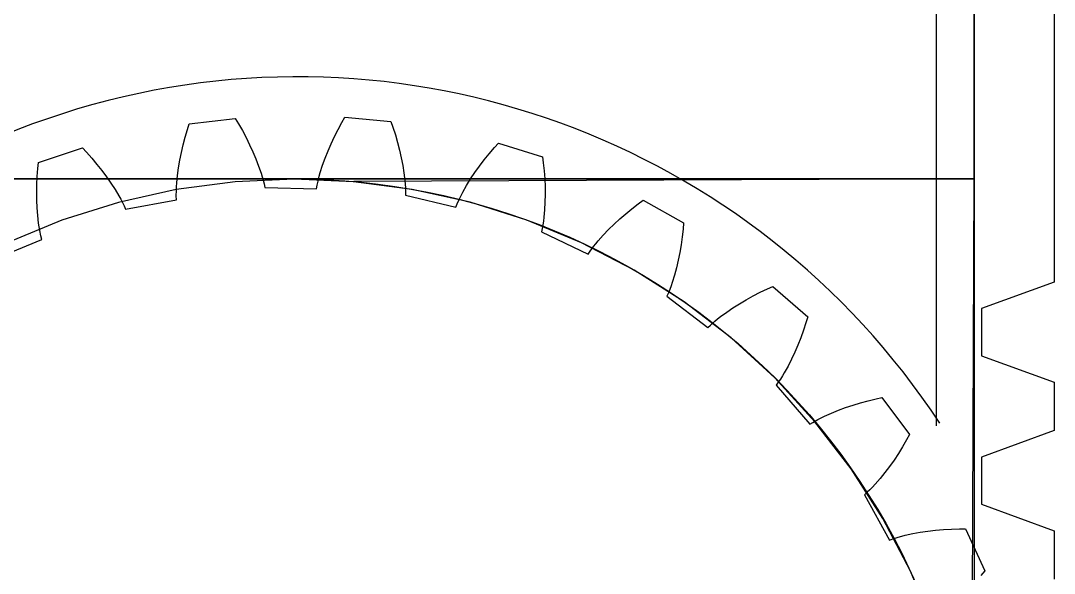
# Model space of a CAD drawing. Header units: millimetres. Extents: x -658 to 1307, y -81 to 472.
# Drawn here: x 518.33 to 527.07, y 374.79 to 379.47 of the extents above; entities that cross this region are included whole.
import ezdxf

# ---------------------------------------------------------------- set-up
doc = ezdxf.new("R2010")
doc.units = ezdxf.units.MM
doc.layers.get('0').update_dxf_attribs({"true_color": 0xffffff})
for name, color, linetype, true_color in [('a', 7, 'Continuous', 0xffffff), ('gears', 134, 'Continuous', 0x009987), ('Layer2', 36, 'Continuous', 0x664400), ('Layer3', 134, 'Continuous', 0x009987), ('Layer4', 252, 'Continuous', 0x777799), ('servo', 36, 'Continuous', 0x664400), ('Version_1', 252, 'Continuous', 0x777799)]:
    doc.layers.add(name, color=color, linetype=linetype, true_color=true_color)

# ---------------------------------------------------------------- blocks, each defined once
blk = doc.blocks.new('MicroServo_9g')
for p, q in [((9.748854479201023, 20.50000000000002, 0.0218804859722427), (4.500000000000037, 20.50000000000002)), ((4.500000000000037, 20.50000000000002), (4.521880485972483, 20.50000000000002, 5.248854479200873)), ((4.500000000000037, 20.50000000000002), (4.499999999999992, 18.50000000000001)), ((4.499999999999992, 18.50000000000001), (-0.5000000000000216, 18.50000000000001)), ((4.499999999999992, 18.50000000000001), (4.500000000000037, 18.50000000000001, 11.5)), ((-0.4999999999999991, 16.00000000000001), (4.499999999999992, 16.00000000000001)), ((4.499999999999992, 16.00000000000001), (4.499999999999992, 0)), ((4.499999999999992, 16.00000000000001), (4.500000000000037, 16.00000000000001, 11.5)), ((4.499999999999992, 0), (27, 0)), ((4.499999999999992, 0), (4.499999999999969, -5.6e-15, 11.5))]:
    blk.add_line(p, q)
at = {"extrusion": (-2.942573720919545e-15, -1, 3.848328967874848e-30)}
blk.add_arc((10.24999999999991, 5.750000000000023, -26.50000000000002), 5.749999999999996, 179.9999999999998, 270.0000000000002, dxfattribs=at)
blk = doc.blocks.new('9g_Servo')
blk.add_blockref('MicroServo_9g', (-4.500000000000014, 0))
blk = doc.blocks.new('Group_10')
at = {"layer": 'a'}
for p, q in [((5.914859999999996, 12.59143), (6.306389999999998, 12.60292)), ((5.914859999999996, 12.59143, 3), (6.306389999999998, 12.60292, 3)), ((6.306389999999998, 12.60292), (6.328839999999995, 12.55667)), ((6.306389999999998, 12.60292, 3), (6.328839999999995, 12.55667, 3)), ((6.306389999999998, 12.60292), (6.306389999999998, 12.60292, 3)), ((5.870509999999997, 12.48061), (5.895159999999998, 12.54395)), ((5.870509999999997, 12.48061, 3), (5.895159999999998, 12.54395, 3)), ((5.895159999999998, 12.54395), (5.914859999999996, 12.59143)), ((5.895159999999998, 12.54395, 3), (5.914859999999996, 12.59143, 3)), ((5.895159999999998, 12.54395), (5.895159999999998, 12.54395, 3)), ((5.914859999999996, 12.59143), (5.914859999999996, 12.59143, 3)), ((6.328839999999995, 12.55667), (6.357159999999994, 12.49488)), ((6.328839999999995, 12.55667, 3), (6.357159999999994, 12.49488, 3)), ((6.328839999999995, 12.55667), (6.328839999999995, 12.55667, 3)), ((7.201789999999996, 12.49072), (7.230929999999996, 12.53308)), ((7.201789999999996, 12.49072, 3), (7.230929999999996, 12.53308, 3)), ((7.230929999999996, 12.53308), (7.616289999999996, 12.46291)), ((7.230929999999996, 12.53308, 3), (7.616289999999996, 12.46291, 3)), ((7.230929999999996, 12.53308), (7.230929999999996, 12.53308, 3)), ((4.615409999999999, 12.37489), (4.995999999999996, 12.46753)), ((4.615409999999999, 12.37489, 3), (4.995999999999996, 12.46753, 3)), ((4.995999999999996, 12.46753), (5.027579999999998, 12.42695)), ((4.995999999999996, 12.46753, 3), (5.027579999999998, 12.42695, 3)), ((4.995999999999996, 12.46753), (4.995999999999996, 12.46753, 3)), ((5.027579999999998, 12.42695), (5.06812, 12.37241)), ((5.027579999999998, 12.42695, 3), (5.06812, 12.37241, 3)), ((5.027579999999998, 12.42695), (5.027579999999998, 12.42695, 3)), ((5.84776, 12.41728), (5.870509999999997, 12.48061)), ((5.84776, 12.41728, 3), (5.870509999999997, 12.48061, 3)), ((5.870509999999997, 12.48061), (5.870509999999997, 12.48061, 3)), ((6.357159999999994, 12.49488), (6.383579999999998, 12.43299)), ((6.357159999999994, 12.49488, 3), (6.383579999999998, 12.43299, 3)), ((6.357159999999994, 12.49488), (6.357159999999994, 12.49488, 3)), ((6.383579999999998, 12.43299), (6.408019999999996, 12.37102)), ((6.383579999999998, 12.43299, 3), (6.408019999999996, 12.37102, 3)), ((6.383579999999998, 12.43299), (6.383579999999998, 12.43299, 3)), ((7.12909, 12.37668), (7.164509999999996, 12.4339)), ((7.12909, 12.37668, 3), (7.164509999999996, 12.4339, 3)), ((7.164509999999996, 12.4339), (7.201789999999996, 12.49072)), ((7.164509999999996, 12.4339, 3), (7.201789999999996, 12.49072, 3)), ((7.164509999999996, 12.4339), (7.164509999999996, 12.4339, 3)), ((7.201789999999996, 12.49072), (7.201789999999996, 12.49072, 3)), ((7.616289999999996, 12.46291), (7.628639999999996, 12.413)), ((7.616289999999996, 12.46291, 3), (7.628639999999996, 12.413, 3)), ((7.616289999999996, 12.46291), (7.616289999999996, 12.46291, 3)), ((4.606009999999999, 12.32434), (4.615409999999999, 12.37489)), ((4.606009999999999, 12.32434, 3), (4.615409999999999, 12.37489, 3)), ((4.615409999999999, 12.37489), (4.615409999999999, 12.37489, 3)), ((5.06812, 12.37241), (5.106829999999999, 12.31736)), ((5.06812, 12.37241, 3), (5.106829999999999, 12.31736, 3)), ((5.06812, 12.37241), (5.06812, 12.37241, 3)), ((5.808299999999996, 12.29074), (5.826999999999998, 12.35398)), ((5.808299999999996, 12.29074, 3), (5.826999999999998, 12.35398, 3)), ((5.826999999999998, 12.35398), (5.84776, 12.41728)), ((5.826999999999998, 12.35398, 3), (5.84776, 12.41728, 3)), ((5.826999999999998, 12.35398), (5.826999999999998, 12.35398, 3)), ((5.84776, 12.41728), (5.84776, 12.41728, 3)), ((6.408019999999996, 12.37102), (6.430389999999996, 12.30899)), ((6.408019999999996, 12.37102, 3), (6.430389999999996, 12.30899, 3)), ((6.408019999999996, 12.37102), (6.408019999999996, 12.37102, 3)), ((7.095619999999996, 12.31908), (7.12909, 12.37668)), ((7.095619999999996, 12.31908, 3), (7.12909, 12.37668, 3)), ((7.12909, 12.37668), (7.12909, 12.37668, 3)), ((7.628639999999996, 12.413), (7.643489999999995, 12.34668)), ((7.628639999999996, 12.413, 3), (7.643489999999995, 12.34668, 3)), ((7.628639999999996, 12.413), (7.628639999999996, 12.413, 3)), ((7.643489999999995, 12.34668), (7.656469999999998, 12.28065)), ((7.643489999999995, 12.34668, 3), (7.656469999999998, 12.28065, 3)), ((7.643489999999995, 12.34668), (7.643489999999995, 12.34668, 3)), ((4.58599, 12.19059), (4.595069999999994, 12.25727)), ((4.58599, 12.19059, 3), (4.595069999999994, 12.25727, 3)), ((4.595069999999994, 12.25727), (4.606009999999999, 12.32434)), ((4.595069999999994, 12.25727, 3), (4.606009999999999, 12.32434, 3)), ((4.595069999999994, 12.25727), (4.595069999999994, 12.25727, 3)), ((4.606009999999999, 12.32434), (4.606009999999999, 12.32434, 3)), ((5.106829999999999, 12.31736), (5.143619999999996, 12.26183)), ((5.106829999999999, 12.31736, 3), (5.143619999999996, 12.26183, 3)), ((5.106829999999999, 12.31736), (5.106829999999999, 12.31736, 3)), ((5.143619999999996, 12.26183), (5.178399999999998, 12.2058)), ((5.143619999999996, 12.26183, 3), (5.178399999999998, 12.2058, 3)), ((5.143619999999996, 12.26183), (5.143619999999996, 12.26183, 3)), ((5.791779999999997, 12.22759), (5.808299999999996, 12.29074)), ((5.791779999999997, 12.22759, 3), (5.808299999999996, 12.29074, 3)), ((5.808299999999996, 12.29074), (5.808299999999996, 12.29074, 3)), ((6.430389999999996, 12.30899), (6.450579999999998, 12.24691)), ((6.430389999999996, 12.30899, 3), (6.450579999999998, 12.24691, 3)), ((6.430389999999996, 12.30899), (6.430389999999996, 12.30899, 3)), ((6.450579999999998, 12.24691), (6.468439999999998, 12.18483)), ((6.450579999999998, 12.24691, 3), (6.468439999999998, 12.18483, 3)), ((6.450579999999998, 12.24691), (6.450579999999998, 12.24691, 3)), ((7.034899999999999, 12.20277), (7.064179999999999, 12.26111)), ((7.034899999999999, 12.20277, 3), (7.064179999999999, 12.26111, 3)), ((7.064179999999999, 12.26111), (7.095619999999996, 12.31908)), ((7.064179999999999, 12.26111, 3), (7.095619999999996, 12.31908, 3)), ((7.064179999999999, 12.26111), (7.064179999999999, 12.26111, 3)), ((7.095619999999996, 12.31908), (7.095619999999996, 12.31908, 3)), ((7.656469999999998, 12.28065), (7.667479999999996, 12.21495)), ((7.656469999999998, 12.28065, 3), (7.667479999999996, 12.21495, 3)), ((7.656469999999998, 12.28065), (7.656469999999998, 12.28065, 3)), ((4.578839999999998, 12.12436), (4.58599, 12.19059)), ((4.578839999999998, 12.12436, 3), (4.58599, 12.19059, 3)), ((4.58599, 12.19059), (4.58599, 12.19059, 3)), ((5.178399999999998, 12.2058), (5.211059999999999, 12.14928)), ((5.178399999999998, 12.2058, 3), (5.211059999999999, 12.14928, 3)), ((5.178399999999998, 12.2058), (5.178399999999998, 12.2058, 3)), ((5.765939999999996, 12.10171), (5.777589999999999, 12.16457)), ((5.765939999999996, 12.10171, 3), (5.777589999999999, 12.16457, 3)), ((5.777589999999999, 12.16457), (5.791779999999997, 12.22759)), ((5.777589999999999, 12.16457, 3), (5.791779999999997, 12.22759, 3)), ((5.777589999999999, 12.16457), (5.777589999999999, 12.16457, 3)), ((5.791779999999997, 12.22759), (5.791779999999997, 12.22759, 3)), ((6.468439999999998, 12.18483), (6.483759999999999, 12.12277)), ((6.468439999999998, 12.18483, 3), (6.483759999999999, 12.12277, 3)), ((6.468439999999998, 12.18483), (6.468439999999998, 12.18483, 3)), ((7.00791, 12.14408), (7.034899999999999, 12.20277)), ((7.00791, 12.14408, 3), (7.034899999999999, 12.20277, 3)), ((7.034899999999999, 12.20277), (7.034899999999999, 12.20277, 3)), ((7.667479999999996, 12.21495), (7.676469999999996, 12.14962)), ((7.667479999999996, 12.21495, 3), (7.676469999999996, 12.14962, 3)), ((7.667479999999996, 12.21495), (7.667479999999996, 12.21495, 3)), ((8.420520000000002, 12.11916), (8.468799999999996, 12.167)), ((8.420520000000002, 12.11916, 3), (8.468799999999996, 12.167, 3)), ((8.468799999999996, 12.167), (8.506109999999994, 12.20237)), ((8.468799999999996, 12.167, 3), (8.506109999999994, 12.20237, 3)), ((8.468799999999996, 12.167), (8.468799999999996, 12.167, 3)), ((8.506109999999994, 12.20237), (8.86846, 12.05361)), ((8.506109999999994, 12.20237, 3), (8.86846, 12.05361, 3)), ((8.506109999999994, 12.20237), (8.506109999999994, 12.20237, 3)), ((4.573699999999996, 12.05861), (4.578839999999998, 12.12436)), ((4.573699999999996, 12.05861, 3), (4.578839999999998, 12.12436, 3)), ((4.578839999999998, 12.12436), (4.578839999999998, 12.12436, 3)), ((5.211059999999999, 12.14928), (5.241439999999997, 12.09227)), ((5.211059999999999, 12.14928, 3), (5.241439999999997, 12.09227, 3)), ((5.211059999999999, 12.14928), (5.211059999999999, 12.14928, 3)), ((5.241439999999997, 12.09227), (5.269319999999998, 12.03474)), ((5.241439999999997, 12.09227, 3), (5.269319999999998, 12.03474, 3)), ((5.241439999999997, 12.09227), (5.241439999999997, 12.09227, 3)), ((5.75714, 12.03907), (5.761149999999998, 12.07036)), ((5.75714, 12.03907, 3), (5.761149999999998, 12.07036, 3)), ((5.761149999999998, 12.07036), (5.765939999999996, 12.10171)), ((5.761149999999998, 12.07036, 3), (5.765939999999996, 12.10171, 3)), ((5.761149999999998, 12.07036), (5.761149999999998, 12.07036, 3)), ((5.765939999999996, 12.10171), (5.765939999999996, 12.10171, 3)), ((6.483759999999999, 12.12277), (6.49037, 12.09175)), ((6.483759999999999, 12.12277, 3), (6.49037, 12.09175, 3)), ((6.483759999999999, 12.12277), (6.483759999999999, 12.12277, 3)), ((6.49037, 12.09175), (6.496209999999998, 12.06075)), ((6.49037, 12.09175, 3), (6.496209999999998, 12.06075, 3)), ((6.49037, 12.09175), (6.49037, 12.09175, 3)), ((6.97225, 12.05535), (6.983439999999998, 12.08502)), ((6.97225, 12.05535, 3), (6.983439999999998, 12.08502, 3)), ((6.983439999999998, 12.08502), (7.00791, 12.14408)), ((6.983439999999998, 12.08502, 3), (7.00791, 12.14408, 3)), ((6.983439999999998, 12.08502), (6.983439999999998, 12.08502, 3)), ((7.00791, 12.14408), (7.00791, 12.14408, 3)), ((7.676469999999996, 12.14962), (7.683319999999998, 12.0847)), ((7.676469999999996, 12.14962, 3), (7.683319999999998, 12.0847, 3)), ((7.676469999999996, 12.14962), (7.676469999999996, 12.14962, 3)), ((7.683319999999998, 12.0847), (7.687879999999996, 12.02026)), ((7.683319999999998, 12.0847, 3), (7.687879999999996, 12.02026, 3)), ((7.683319999999998, 12.0847), (7.683319999999998, 12.0847, 3)), ((8.32926, 12.02118), (8.373979999999994, 12.07056)), ((8.32926, 12.02118, 3), (8.373979999999994, 12.07056, 3)), ((8.373979999999994, 12.07056), (8.420520000000002, 12.11916)), ((8.373979999999994, 12.07056, 3), (8.420520000000002, 12.11916, 3)), ((8.373979999999994, 12.07056), (8.373979999999994, 12.07056, 3)), ((8.420520000000002, 12.11916), (8.420520000000002, 12.11916, 3)), ((3.389389999999999, 11.89291), (3.742389999999997, 12.06265)), ((3.389389999999999, 11.89291, 3), (3.742389999999997, 12.06265, 3)), ((3.742389999999997, 12.06265), (3.78172, 12.02953)), ((3.742389999999997, 12.06265, 3), (3.78172, 12.02953, 3)), ((3.742389999999997, 12.06265), (3.742389999999997, 12.06265, 3)), ((3.78172, 12.02953), (3.832720000000001, 11.98461)), ((3.78172, 12.02953, 3), (3.832720000000001, 11.98461, 3)), ((3.78172, 12.02953), (3.78172, 12.02953, 3)), ((3.832720000000001, 11.98461), (3.882019999999999, 11.93881)), ((3.832720000000001, 11.98461, 3), (3.882019999999999, 11.93881, 3)), ((3.832720000000001, 11.98461), (3.832720000000001, 11.98461, 3)), ((4.56989, 11.92881), (4.570669999999999, 11.99341)), ((4.56989, 11.92881, 3), (4.570669999999999, 11.99341, 3)), ((4.570669999999999, 11.99341), (4.573699999999996, 12.05861)), ((4.570669999999999, 11.99341, 3), (4.573699999999996, 12.05861, 3)), ((4.570669999999999, 11.99341), (4.570669999999999, 11.99341, 3)), ((4.573699999999996, 12.05861), (4.573699999999996, 12.05861, 3)), ((5.269319999999998, 12.03474), (5.282239999999999, 12.00578)), ((5.269319999999998, 12.03474, 3), (5.282239999999999, 12.00578, 3)), ((5.269319999999998, 12.03474), (5.269319999999998, 12.03474, 3)), ((5.282239999999999, 12.00578), (5.294399999999995, 11.97667)), ((5.282239999999999, 12.00578, 3), (5.294399999999995, 11.97667, 3)), ((5.282239999999999, 12.00578), (5.282239999999999, 12.00578, 3)), ((5.751089999999997, 11.9612), (5.752739999999997, 11.99228)), ((5.751089999999997, 11.9612, 3), (5.752739999999997, 11.99228, 3)), ((5.752739999999997, 11.99228), (5.75714, 12.03907)), ((5.752739999999997, 11.99228, 3), (5.75714, 12.03907, 3)), ((5.752739999999997, 11.99228), (5.752739999999997, 11.99228, 3)), ((5.75714, 12.03907), (5.75714, 12.03907, 3)), ((6.496209999999998, 12.06075), (6.501199999999996, 12.02977)), ((6.496209999999998, 12.06075, 3), (6.501199999999996, 12.02977, 3)), ((6.496209999999998, 12.06075), (6.496209999999998, 12.06075, 3)), ((6.501199999999996, 12.02977), (6.505219999999998, 11.99883)), ((6.501199999999996, 12.02977, 3), (6.505219999999998, 11.99883, 3)), ((6.501199999999996, 12.02977), (6.501199999999996, 12.02977, 3)), ((6.505219999999998, 11.99883), (6.939709999999998, 11.95066)), ((6.505219999999998, 11.99883, 3), (6.939709999999998, 11.95066, 3)), ((6.505219999999998, 11.99883), (6.505219999999998, 11.99883, 3)), ((6.939709999999998, 11.95066), (6.947789999999997, 11.98072)), ((6.939709999999998, 11.95066, 3), (6.947789999999997, 11.98072, 3)), ((6.947789999999997, 11.98072), (6.961819999999994, 12.02558)), ((6.947789999999997, 11.98072, 3), (6.961819999999994, 12.02558, 3)), ((6.947789999999997, 11.98072), (6.947789999999997, 11.98072, 3)), ((6.961819999999994, 12.02558), (6.97225, 12.05535)), ((6.961819999999994, 12.02558, 3), (6.97225, 12.05535, 3)), ((6.961819999999994, 12.02558), (6.961819999999994, 12.02558, 3)), ((6.97225, 12.05535), (6.97225, 12.05535, 3)), ((7.687879999999996, 12.02026), (7.689959999999997, 11.95637)), ((7.687879999999996, 12.02026, 3), (7.689959999999997, 11.95637, 3)), ((7.687879999999996, 12.02026), (7.687879999999996, 12.02026, 3)), ((8.286459999999996, 11.97101), (8.32926, 12.02118)), ((8.286459999999996, 11.97101, 3), (8.32926, 12.02118, 3)), ((8.32926, 12.02118), (8.32926, 12.02118, 3)), ((8.86846, 12.05361), (8.870159999999998, 12.00222)), ((8.86846, 12.05361, 3), (8.870159999999998, 12.00222, 3)), ((8.86846, 12.05361), (8.86846, 12.05361, 3)), ((8.870159999999998, 12.00222), (8.870899999999997, 11.93426)), ((8.870159999999998, 12.00222, 3), (8.870899999999997, 11.93426, 3)), ((8.870159999999998, 12.00222), (8.870159999999998, 12.00222, 3)), ((3.390699999999997, 11.84151), (3.389389999999999, 11.89291)), ((3.390699999999997, 11.84151, 3), (3.389389999999999, 11.89291, 3)), ((3.389389999999999, 11.89291), (3.389389999999999, 11.89291, 3)), ((3.882019999999999, 11.93881), (3.929559999999996, 11.89213)), ((3.882019999999999, 11.93881, 3), (3.929559999999996, 11.89213, 3)), ((3.882019999999999, 11.93881), (3.882019999999999, 11.93881, 3)), ((4.57156, 11.86491), (4.56989, 11.92881)), ((4.57156, 11.86491, 3), (4.56989, 11.92881, 3)), ((4.56989, 11.92881), (4.56989, 11.92881, 3)), ((5.294399999999995, 11.97667), (5.305720000000001, 11.94741)), ((5.294399999999995, 11.97667, 3), (5.305720000000001, 11.94741, 3)), ((5.294399999999995, 11.97667), (5.294399999999995, 11.97667, 3)), ((5.305720000000001, 11.94741), (5.316089999999999, 11.91797)), ((5.305720000000001, 11.94741, 3), (5.316089999999999, 11.91797, 3)), ((5.305720000000001, 11.94741), (5.305720000000001, 11.94741, 3)), ((5.316089999999999, 11.91797), (5.751089999999997, 11.9612)), ((5.316089999999999, 11.91797, 3), (5.751089999999997, 11.9612, 3)), ((5.316089999999999, 11.91797), (5.316089999999999, 11.91797, 3)), ((5.751089999999997, 11.9612), (5.751089999999997, 11.9612, 3)), ((6.939709999999998, 11.95066), (6.939709999999998, 11.95066, 3)), ((7.68924, 11.89312), (7.687680000000001, 11.86178)), ((7.68924, 11.89312, 3), (7.687680000000001, 11.86178, 3)), ((7.689979999999998, 11.92466), (7.68924, 11.89312)), ((7.689979999999998, 11.92466, 3), (7.68924, 11.89312, 3)), ((7.68924, 11.89312), (7.68924, 11.89312, 3)), ((7.689959999999997, 11.95637), (7.689979999999998, 11.92466)), ((7.689959999999997, 11.95637, 3), (7.689979999999998, 11.92466, 3)), ((7.689959999999997, 11.95637), (7.689959999999997, 11.95637, 3)), ((7.689979999999998, 11.92466), (7.689979999999998, 11.92466, 3)), ((8.207089999999996, 11.86824), (8.245680000000002, 11.92004)), ((8.207089999999996, 11.86824, 3), (8.245680000000002, 11.92004, 3)), ((8.245680000000002, 11.92004), (8.286459999999996, 11.97101)), ((8.245680000000002, 11.92004, 3), (8.286459999999996, 11.97101, 3)), ((8.245680000000002, 11.92004), (8.245680000000002, 11.92004, 3)), ((8.286459999999996, 11.97101), (8.286459999999996, 11.97101, 3)), ((8.870899999999997, 11.93426), (8.869859999999994, 11.86698)), ((8.870899999999997, 11.93426, 3), (8.869859999999994, 11.86698, 3)), ((8.870899999999997, 11.93426), (8.870899999999997, 11.93426, 3)), ((3.393939999999999, 11.77362), (3.390699999999997, 11.84151)), ((3.393939999999999, 11.77362, 3), (3.390699999999997, 11.84151, 3)), ((3.390699999999997, 11.84151), (3.390699999999997, 11.84151, 3)), ((3.929559999999996, 11.89213), (3.975229999999998, 11.84456)), ((3.929559999999996, 11.89213, 3), (3.975229999999998, 11.84456, 3)), ((3.929559999999996, 11.89213), (3.929559999999996, 11.89213, 3)), ((3.975229999999998, 11.84456), (4.018919999999997, 11.79607)), ((3.975229999999998, 11.84456, 3), (4.018919999999997, 11.79607, 3)), ((3.975229999999998, 11.84456), (3.975229999999998, 11.84456, 3)), ((4.573399999999997, 11.83325), (4.57156, 11.86491)), ((4.573399999999997, 11.83325, 3), (4.57156, 11.86491, 3)), ((4.57156, 11.86491), (4.57156, 11.86491, 3)), ((4.575979999999998, 11.80181), (4.573399999999997, 11.83325)), ((4.575979999999998, 11.80181, 3), (4.573399999999997, 11.83325, 3)), ((4.573399999999997, 11.83325), (4.573399999999997, 11.83325, 3)), ((7.687680000000001, 11.86178), (7.685179999999997, 11.83067)), ((7.687680000000001, 11.86178, 3), (7.685179999999997, 11.83067, 3)), ((7.685179999999997, 11.83067), (8.100159999999997, 11.69323)), ((7.685179999999997, 11.83067, 3), (8.100159999999997, 11.69323, 3)), ((7.685179999999997, 11.83067), (7.685179999999997, 11.83067, 3)), ((7.687680000000001, 11.86178), (7.687680000000001, 11.86178, 3)), ((8.153759999999995, 11.78886), (8.170879999999997, 11.81556)), ((8.153759999999995, 11.78886, 3), (8.170879999999997, 11.81556, 3)), ((8.170879999999997, 11.81556), (8.207089999999996, 11.86824)), ((8.170879999999997, 11.81556, 3), (8.207089999999996, 11.86824, 3)), ((8.170879999999997, 11.81556), (8.170879999999997, 11.81556, 3)), ((8.207089999999996, 11.86824), (8.207089999999996, 11.86824, 3)), ((8.869859999999994, 11.86698), (8.866979999999998, 11.80042)), ((8.869859999999994, 11.86698, 3), (8.866979999999998, 11.80042, 3)), ((8.869859999999994, 11.86698), (8.869859999999994, 11.86698, 3)), ((3.398929999999998, 11.70652), (3.393939999999999, 11.77362)), ((3.398929999999998, 11.70652, 3), (3.393939999999999, 11.77362, 3)), ((3.393939999999999, 11.77362), (3.393939999999999, 11.77362, 3)), ((4.018919999999997, 11.79607), (4.060489999999994, 11.74662)), ((4.018919999999997, 11.79607, 3), (4.060489999999994, 11.74662, 3)), ((4.018919999999997, 11.79607), (4.018919999999997, 11.79607, 3)), ((4.060489999999994, 11.74662), (4.099729999999997, 11.69615)), ((4.060489999999994, 11.74662, 3), (4.099729999999997, 11.69615, 3)), ((4.060489999999994, 11.74662), (4.060489999999994, 11.74662, 3)), ((4.169739999999998, 11.59165), (4.586259999999996, 11.72438)), ((4.169739999999998, 11.59165, 3), (4.586259999999996, 11.72438, 3)), ((4.581410000000002, 11.75512), (4.575979999999998, 11.80181)), ((4.581410000000002, 11.75512, 3), (4.575979999999998, 11.80181, 3)), ((4.575979999999998, 11.80181), (4.575979999999998, 11.80181, 3)), ((4.586259999999996, 11.72438), (4.581410000000002, 11.75512)), ((4.586259999999996, 11.72438, 3), (4.581410000000002, 11.75512, 3)), ((4.581410000000002, 11.75512), (4.581410000000002, 11.75512, 3)), ((4.586259999999996, 11.72438), (4.586259999999996, 11.72438, 3)), ((8.100159999999997, 11.69323), (8.114309999999998, 11.72095)), ((8.100159999999997, 11.69323, 3), (8.114309999999998, 11.72095, 3)), ((8.114309999999998, 11.72095), (8.13736, 11.76191)), ((8.114309999999998, 11.72095, 3), (8.13736, 11.76191, 3)), ((8.114309999999998, 11.72095), (8.114309999999998, 11.72095, 3)), ((8.13736, 11.76191), (8.153759999999995, 11.78886)), ((8.13736, 11.76191, 3), (8.153759999999995, 11.78886, 3)), ((8.13736, 11.76191), (8.13736, 11.76191, 3)), ((8.153759999999995, 11.78886), (8.153759999999995, 11.78886, 3)), ((8.862189999999995, 11.73465), (8.855389999999996, 11.66974)), ((8.862189999999995, 11.73465, 3), (8.855389999999996, 11.66974, 3)), ((8.866979999999998, 11.80042), (8.862189999999995, 11.73465)), ((8.866979999999998, 11.80042, 3), (8.862189999999995, 11.73465, 3)), ((8.862189999999995, 11.73465), (8.862189999999995, 11.73465, 3)), ((8.866979999999998, 11.80042), (8.866979999999998, 11.80042, 3)), ((3.405699999999998, 11.64025), (3.398929999999998, 11.70652)), ((3.405699999999998, 11.64025, 3), (3.398929999999998, 11.70652, 3)), ((3.398929999999998, 11.70652), (3.398929999999998, 11.70652, 3)), ((3.41434, 11.57487), (3.405699999999998, 11.64025)), ((3.41434, 11.57487, 3), (3.405699999999998, 11.64025, 3)), ((3.405699999999998, 11.64025), (3.405699999999998, 11.64025, 3)), ((4.099729999999997, 11.69615), (4.118379999999995, 11.6705)), ((4.099729999999997, 11.69615, 3), (4.118379999999995, 11.6705, 3)), ((4.099729999999997, 11.69615), (4.099729999999997, 11.69615, 3)), ((4.118379999999995, 11.6705), (4.136319999999999, 11.64456)), ((4.118379999999995, 11.6705, 3), (4.136319999999999, 11.64456, 3)), ((4.118379999999995, 11.6705), (4.118379999999995, 11.6705, 3)), ((4.136319999999999, 11.64456), (4.153479999999997, 11.61829)), ((4.136319999999999, 11.64456, 3), (4.153479999999997, 11.61829, 3)), ((4.136319999999999, 11.64456), (4.136319999999999, 11.64456, 3)), ((8.100159999999997, 11.69323), (8.100159999999997, 11.69323, 3)), ((8.855389999999996, 11.66974), (8.846449999999995, 11.60576)), ((8.855389999999996, 11.66974, 3), (8.846449999999995, 11.60576, 3)), ((8.855389999999996, 11.66974), (8.855389999999996, 11.66974, 3)), ((3.424939999999997, 11.51046), (3.41434, 11.57487)), ((3.424939999999997, 11.51046, 3), (3.41434, 11.57487, 3)), ((3.41434, 11.57487), (3.41434, 11.57487, 3)), ((4.153479999999997, 11.61829), (4.169739999999998, 11.59165)), ((4.153479999999997, 11.61829, 3), (4.169739999999998, 11.59165, 3)), ((4.153479999999997, 11.61829), (4.153479999999997, 11.61829, 3)), ((4.169739999999998, 11.59165), (4.169739999999998, 11.59165, 3)), ((8.846449999999995, 11.60576), (8.8352, 11.54283)), ((8.846449999999995, 11.60576, 3), (8.8352, 11.54283, 3)), ((8.846449999999995, 11.60576), (8.846449999999995, 11.60576, 3)), ((9.52802, 11.5123), (9.583639999999995, 11.55017)), ((9.52802, 11.5123, 3), (9.583639999999995, 11.55017, 3)), ((9.583639999999995, 11.55017), (9.640809999999998, 11.58692)), ((9.583639999999995, 11.55017, 3), (9.640809999999998, 11.58692, 3)), ((9.583639999999995, 11.55017), (9.583639999999995, 11.55017, 3)), ((9.640809999999998, 11.58692), (9.68467, 11.61376)), ((9.640809999999998, 11.58692, 3), (9.68467, 11.61376, 3)), ((9.640809999999998, 11.58692), (9.640809999999998, 11.58692, 3)), ((9.68467, 11.61376), (10.00817, 11.39292)), ((9.68467, 11.61376, 3), (10.00817, 11.39292, 3)), ((9.68467, 11.61376), (9.68467, 11.61376, 3)), ((3.437599999999994, 11.44711), (3.424939999999997, 11.51046)), ((3.437599999999994, 11.44711, 3), (3.424939999999997, 11.51046, 3)), ((3.424939999999997, 11.51046), (3.424939999999997, 11.51046, 3)), ((8.821349999999999, 11.48111), (8.813309999999996, 11.45078)), ((8.821349999999999, 11.48111, 3), (8.813309999999996, 11.45078, 3)), ((8.828629999999997, 11.5118), (8.821349999999999, 11.48111)), ((8.828629999999997, 11.5118, 3), (8.821349999999999, 11.48111, 3)), ((8.821349999999999, 11.48111), (8.821349999999999, 11.48111, 3)), ((8.8352, 11.54283), (8.828629999999997, 11.5118)), ((8.8352, 11.54283, 3), (8.828629999999997, 11.5118, 3)), ((8.828629999999997, 11.5118), (8.828629999999997, 11.5118, 3)), ((8.8352, 11.54283), (8.8352, 11.54283, 3)), ((9.421709999999994, 11.43313), (9.474009999999996, 11.4733)), ((9.421709999999994, 11.43313, 3), (9.474009999999996, 11.4733, 3)), ((9.474009999999996, 11.4733), (9.52802, 11.5123)), ((9.474009999999996, 11.4733, 3), (9.52802, 11.5123, 3)), ((9.474009999999996, 11.4733), (9.474009999999996, 11.4733, 3)), ((9.52802, 11.5123), (9.52802, 11.5123, 3)), ((3.452519999999998, 11.38495), (3.437599999999994, 11.44711)), ((3.452519999999998, 11.38495, 3), (3.437599999999994, 11.44711, 3)), ((3.437599999999994, 11.44711), (3.437599999999994, 11.44711, 3)), ((3.460909999999994, 11.35437), (3.452519999999998, 11.38495)), ((3.460909999999994, 11.35437, 3), (3.452519999999998, 11.38495, 3)), ((3.452519999999998, 11.38495), (3.452519999999998, 11.38495, 3)), ((8.813309999999996, 11.45078), (8.8044, 11.42087)), ((8.813309999999996, 11.45078, 3), (8.8044, 11.42087, 3)), ((8.8044, 11.42087), (9.181729999999998, 11.20015)), ((8.8044, 11.42087, 3), (9.181729999999998, 11.20015, 3)), ((8.8044, 11.42087), (8.8044, 11.42087, 3)), ((8.813309999999996, 11.45078), (8.813309999999996, 11.45078, 3)), ((9.322709999999995, 11.3491), (9.371229999999999, 11.39175)), ((9.322709999999995, 11.3491, 3), (9.371229999999999, 11.39175, 3)), ((9.371229999999999, 11.39175), (9.421709999999994, 11.43313)), ((9.371229999999999, 11.39175, 3), (9.421709999999994, 11.43313, 3)), ((9.371229999999999, 11.39175), (9.371229999999999, 11.39175, 3)), ((9.421709999999994, 11.43313), (9.421709999999994, 11.43313, 3)), ((10.00817, 11.39292), (9.99915, 11.3423)), ((10.00817, 11.39292, 3), (9.99915, 11.3423, 3)), ((10.00817, 11.39292), (10.00817, 11.39292, 3)), ((3.469969999999999, 11.32415), (3.460909999999994, 11.35437)), ((3.469969999999999, 11.32415, 3), (3.460909999999994, 11.35437, 3)), ((3.460909999999994, 11.35437), (3.460909999999994, 11.35437, 3)), ((3.484979999999998, 11.27961), (3.469969999999999, 11.32415)), ((3.484979999999998, 11.27961, 3), (3.469969999999999, 11.32415, 3)), ((3.469969999999999, 11.32415), (3.469969999999999, 11.32415, 3)), ((9.232399999999997, 11.2596), (9.254039999999996, 11.28255)), ((9.232399999999997, 11.2596, 3), (9.254039999999996, 11.28255, 3)), ((9.254039999999996, 11.28255), (9.27633, 11.3051)), ((9.254039999999996, 11.28255, 3), (9.27633, 11.3051, 3)), ((9.254039999999996, 11.28255), (9.254039999999996, 11.28255, 3)), ((9.27633, 11.3051), (9.322709999999995, 11.3491)), ((9.27633, 11.3051, 3), (9.322709999999995, 11.3491, 3)), ((9.27633, 11.3051), (9.27633, 11.3051, 3)), ((9.322709999999995, 11.3491), (9.322709999999995, 11.3491, 3)), ((9.99915, 11.3423), (9.98575, 11.27567)), ((9.99915, 11.3423, 3), (9.98575, 11.27567, 3)), ((9.99915, 11.3423), (9.99915, 11.3423, 3)), ((3.116299999999996, 11.03413), (3.496119999999997, 11.25055)), ((3.116299999999996, 11.03413, 3), (3.496119999999997, 11.25055, 3)), ((3.496119999999997, 11.25055), (3.484979999999998, 11.27961)), ((3.496119999999997, 11.25055, 3), (3.484979999999998, 11.27961, 3)), ((3.484979999999998, 11.27961), (3.484979999999998, 11.27961, 3)), ((3.496119999999997, 11.25055), (3.496119999999997, 11.25055, 3)), ((9.181729999999998, 11.20015), (9.201339999999997, 11.22432)), ((9.181729999999998, 11.20015, 3), (9.201339999999997, 11.22432, 3)), ((9.181729999999998, 11.20015), (9.181729999999998, 11.20015, 3)), ((9.201339999999997, 11.22432), (9.232399999999997, 11.2596)), ((9.201339999999997, 11.22432, 3), (9.232399999999997, 11.2596, 3)), ((9.201339999999997, 11.22432), (9.201339999999997, 11.22432, 3)), ((9.232399999999997, 11.2596), (9.232399999999997, 11.2596, 3)), ((9.97074, 11.21007), (9.954079999999996, 11.14557)), ((9.97074, 11.21007, 3), (9.954079999999996, 11.14557, 3)), ((9.98575, 11.27567), (9.97074, 11.21007)), ((9.98575, 11.27567, 3), (9.97074, 11.21007, 3)), ((9.97074, 11.21007), (9.97074, 11.21007, 3)), ((9.98575, 11.27567), (9.98575, 11.27567, 3)), ((9.954079999999996, 11.14557), (9.935719999999995, 11.08223)), ((9.954079999999996, 11.14557, 3), (9.935719999999995, 11.08223, 3)), ((9.954079999999996, 11.14557), (9.954079999999996, 11.14557, 3)), ((9.915569999999995, 11.02015), (9.893529999999998, 10.95942)), ((9.915569999999995, 11.02015, 3), (9.893529999999998, 10.95942, 3)), ((9.935719999999995, 11.08223), (9.915569999999995, 11.02015)), ((9.935719999999995, 11.08223, 3), (9.915569999999995, 11.02015, 3)), ((9.915569999999995, 11.02015), (9.915569999999995, 11.02015, 3)), ((9.935719999999995, 11.08223), (9.935719999999995, 11.08223, 3)), ((9.893529999999998, 10.95942), (9.869439999999994, 10.90021)), ((9.893529999999998, 10.95942, 3), (9.869439999999994, 10.90021, 3)), ((9.893529999999998, 10.95942), (9.893529999999998, 10.95942, 3)), ((9.85656, 10.87123), (9.843059999999996, 10.84272)), ((9.85656, 10.87123, 3), (9.843059999999996, 10.84272, 3)), ((9.869439999999994, 10.90021), (9.85656, 10.87123)), ((9.869439999999994, 10.90021, 3), (9.85656, 10.87123, 3)), ((9.85656, 10.87123), (9.85656, 10.87123, 3)), ((9.869439999999994, 10.90021), (9.869439999999994, 10.90021, 3)), ((9.828889999999998, 10.81472), (9.81395, 10.78732)), ((9.828889999999998, 10.81472, 3), (9.81395, 10.78732, 3)), ((9.81395, 10.78732), (10.13715, 10.49297)), ((9.81395, 10.78732, 3), (10.13715, 10.49297, 3)), ((9.81395, 10.78732), (9.81395, 10.78732, 3)), ((9.843059999999996, 10.84272), (9.828889999999998, 10.81472)), ((9.843059999999996, 10.84272, 3), (9.828889999999998, 10.81472, 3)), ((9.828889999999998, 10.81472), (9.828889999999998, 10.81472, 3)), ((9.843059999999996, 10.84272), (9.843059999999996, 10.84272, 3)), ((10.60305, 10.75179), (10.66661, 10.77585)), ((10.60305, 10.75179, 3), (10.66661, 10.77585, 3)), ((10.66661, 10.77585), (10.71509, 10.79298)), ((10.66661, 10.77585, 3), (10.71509, 10.79298, 3)), ((10.66661, 10.77585), (10.66661, 10.77585, 3)), ((10.71509, 10.79298), (10.98561, 10.5097)), ((10.71509, 10.79298, 3), (10.98561, 10.5097, 3)), ((10.71509, 10.79298), (10.71509, 10.79298, 3)), ((10.36235, 10.64099), (10.42033, 10.67097)), ((10.36235, 10.64099, 3), (10.42033, 10.67097, 3)), ((10.42033, 10.67097), (10.47984, 10.69939)), ((10.42033, 10.67097, 3), (10.47984, 10.69939, 3)), ((10.42033, 10.67097), (10.42033, 10.67097, 3)), ((10.47984, 10.69939), (10.54076999999999, 10.72631)), ((10.47984, 10.69939, 3), (10.54076999999999, 10.72631, 3)), ((10.47984, 10.69939), (10.47984, 10.69939, 3)), ((10.54076999999999, 10.72631), (10.60305, 10.75179)), ((10.54076999999999, 10.72631, 3), (10.60305, 10.75179, 3)), ((10.54076999999999, 10.72631), (10.54076999999999, 10.72631, 3)), ((10.60305, 10.75179), (10.60305, 10.75179, 3)), ((10.25151, 10.57596), (10.30602, 10.60936)), ((10.25151, 10.57596, 3), (10.30602, 10.60936, 3)), ((10.30602, 10.60936), (10.36235, 10.64099)), ((10.30602, 10.60936, 3), (10.36235, 10.64099, 3)), ((10.30602, 10.60936), (10.30602, 10.60936, 3)), ((10.36235, 10.64099), (10.36235, 10.64099, 3)), ((10.13715, 10.49297), (10.16135, 10.51254)), ((10.13715, 10.49297, 3), (10.16135, 10.51254, 3)), ((10.16135, 10.51254), (10.19907, 10.54059)), ((10.16135, 10.51254, 3), (10.19907, 10.54059, 3)), ((10.16135, 10.51254), (10.16135, 10.51254, 3)), ((10.19907, 10.54059), (10.22501, 10.55854)), ((10.19907, 10.54059, 3), (10.22501, 10.55854, 3)), ((10.19907, 10.54059), (10.19907, 10.54059, 3)), ((10.22501, 10.55854), (10.25151, 10.57596)), ((10.22501, 10.55854, 3), (10.25151, 10.57596, 3)), ((10.22501, 10.55854), (10.22501, 10.55854, 3)), ((10.25151, 10.57596), (10.25151, 10.57596, 3)), ((10.98561, 10.5097), (10.96626, 10.46207)), ((10.98561, 10.5097, 3), (10.96626, 10.46207, 3)), ((10.98561, 10.5097), (10.98561, 10.5097, 3)), ((10.13715, 10.49297), (10.13715, 10.49297, 3)), ((10.96626, 10.46207), (10.9393, 10.39968)), ((10.96626, 10.46207, 3), (10.9393, 10.39968, 3)), ((10.96626, 10.46207), (10.96626, 10.46207, 3)), ((10.91098, 10.33864), (10.88128, 10.27901)), ((10.91098, 10.33864, 3), (10.88128, 10.27901, 3)), ((10.9393, 10.39968), (10.91098, 10.33864)), ((10.9393, 10.39968, 3), (10.91098, 10.33864, 3)), ((10.91098, 10.33864), (10.91098, 10.33864, 3)), ((10.9393, 10.39968), (10.9393, 10.39968, 3)), ((10.88128, 10.27901), (10.85014999999999, 10.22087)), ((10.88128, 10.27901, 3), (10.85014999999999, 10.22087, 3)), ((10.88128, 10.27901), (10.88128, 10.27901, 3)), ((10.81752999999999, 10.16433), (10.78333999999999, 10.10952)), ((10.81752999999999, 10.16433, 3), (10.78333999999999, 10.10952, 3)), ((10.85014999999999, 10.22087), (10.81752999999999, 10.16433)), ((10.85014999999999, 10.22087, 3), (10.81752999999999, 10.16433, 3)), ((10.81752999999999, 10.16433), (10.81752999999999, 10.16433, 3)), ((10.85014999999999, 10.22087), (10.85014999999999, 10.22087, 3)), ((10.74747, 10.05661), (10.72884, 10.03094)), ((10.74747, 10.05661, 3), (10.72884, 10.03094, 3)), ((10.78333999999999, 10.10952), (10.74747, 10.05661)), ((10.78333999999999, 10.10952, 3), (10.74747, 10.05661, 3)), ((10.74747, 10.05661), (10.74747, 10.05661, 3)), ((10.78333999999999, 10.10952), (10.78333999999999, 10.10952, 3)), ((10.69003, 9.981419999999998), (10.66972, 9.957719999999997)), ((10.69003, 9.981419999999998, 3), (10.66972, 9.957719999999997, 3)), ((10.70970999999999, 10.00586), (10.69003, 9.981419999999998)), ((10.70970999999999, 10.00586, 3), (10.69003, 9.981419999999998, 3)), ((10.69003, 9.981419999999998), (10.69003, 9.981419999999998, 3)), ((10.72884, 10.03094), (10.70970999999999, 10.00586)), ((10.72884, 10.03094, 3), (10.70970999999999, 10.00586, 3)), ((10.70970999999999, 10.00586), (10.70970999999999, 10.00586, 3)), ((10.72884, 10.03094), (10.72884, 10.03094, 3)), ((10.66972, 9.957719999999997), (10.92466, 9.602609999999999)), ((10.66972, 9.957719999999997, 3), (10.92466, 9.602609999999999, 3)), ((10.66972, 9.957719999999997), (10.66972, 9.957719999999997, 3)), ((11.17571, 9.700569999999997), (11.23866, 9.71783)), ((11.17571, 9.700569999999997, 3), (11.23866, 9.71783, 3)), ((11.23866, 9.71783), (11.30277, 9.733259999999998)), ((11.23866, 9.71783, 3), (11.30277, 9.733259999999998, 3)), ((11.23866, 9.71783), (11.23866, 9.71783, 3)), ((11.30277, 9.733259999999998), (11.36797, 9.746929999999997)), ((11.30277, 9.733259999999998, 3), (11.36797, 9.746929999999997, 3)), ((11.30277, 9.733259999999998), (11.30277, 9.733259999999998, 3)), ((11.36797, 9.746929999999997), (11.43419, 9.758899999999999)), ((11.36797, 9.746929999999997, 3), (11.43419, 9.758899999999999, 3)), ((11.36797, 9.746929999999997), (11.36797, 9.746929999999997, 3)), ((11.43419, 9.758899999999999), (11.50137, 9.76922)), ((11.43419, 9.758899999999999, 3), (11.50137, 9.76922, 3)), ((11.43419, 9.758899999999999), (11.43419, 9.758899999999999, 3)), ((11.50137, 9.76922), (11.55235, 9.7759)), ((11.50137, 9.76922, 3), (11.55235, 9.7759, 3)), ((11.50137, 9.76922), (11.50137, 9.76922, 3)), ((11.55235, 9.7759), (11.75806, 9.442569999999998)), ((11.55235, 9.7759, 3), (11.75806, 9.442569999999998, 3)), ((11.55235, 9.7759), (11.55235, 9.7759, 3)), ((10.9524, 9.616719999999997), (10.99513, 9.63631)), ((10.9524, 9.616719999999997, 3), (10.99513, 9.63631, 3)), ((10.99513, 9.63631), (11.02422999999999, 9.64848)), ((10.99513, 9.63631, 3), (11.02422999999999, 9.64848, 3)), ((10.99513, 9.63631), (10.99513, 9.63631, 3)), ((11.02422999999999, 9.64848), (11.05377, 9.660009999999998)), ((11.02422999999999, 9.64848, 3), (11.05377, 9.660009999999998, 3)), ((11.02422999999999, 9.64848), (11.02422999999999, 9.64848, 3)), ((11.05377, 9.660009999999998), (11.11403, 9.681349999999998)), ((11.05377, 9.660009999999998, 3), (11.11403, 9.681349999999998, 3)), ((11.05377, 9.660009999999998), (11.05377, 9.660009999999998, 3)), ((11.11403, 9.681349999999998), (11.17571, 9.700569999999997)), ((11.11403, 9.681349999999998, 3), (11.17571, 9.700569999999997, 3)), ((11.11403, 9.681349999999998), (11.11403, 9.681349999999998, 3)), ((11.17571, 9.700569999999997), (11.17571, 9.700569999999997, 3)), ((10.92466, 9.602609999999999), (10.9524, 9.616719999999997)), ((10.92466, 9.602609999999999, 3), (10.9524, 9.616719999999997, 3)), ((10.92466, 9.602609999999999), (10.92466, 9.602609999999999, 3)), ((10.9524, 9.616719999999997), (10.9524, 9.616719999999997, 3)), ((11.75806, 9.442569999999998), (11.72923, 9.4)), ((11.75806, 9.442569999999998, 3), (11.72923, 9.4, 3)), ((11.75806, 9.442569999999998), (11.75806, 9.442569999999998, 3))]:
    blk.add_line(p, q, dxfattribs=at)
blk = doc.blocks.new('Group_1')
for p, q in [((14.15000000000003, 38.13274), (14.15000000000003, 25.13273999999999)), ((14.15000000000003, 38.13274, 2.999999999999999), (14.15000000000003, 25.13273999999999, 3)), ((14.15000000000003, 24.28497000000001), (14.15000000000003, 23.87609999999999)), ((14.15000000000003, 24.28497000000001, 3), (14.15000000000003, 23.87609999999999, 3)), ((14.15000000000003, 23.02832999999999), (14.15000000000003, 22.61946)), ((14.15000000000003, 23.02832999999999, 3), (14.15000000000003, 22.61946, 3)), ((14.15000000000003, 23.02832999999999), (14.15000000000003, 23.02832999999999, 3))]:
    blk.add_line(p, q)
at = {"layer": 'a'}
for p, q in [((14.15000000000003, 25.13273999999999), (13.53436999999999, 24.90867)), ((14.15000000000003, 25.13273999999999, 3), (13.53436999999999, 24.90867, 3)), ((14.15000000000003, 25.13273999999999), (14.15000000000003, 25.13273999999999, 3)), ((13.53436999999999, 24.90867), (13.53436999999999, 24.50904000000001)), ((13.53436999999999, 24.90867, 3), (13.53436999999999, 24.50904000000001, 3)), ((13.53436999999999, 24.90867), (13.53436999999999, 24.90867, 3)), ((13.53436999999999, 24.50904000000001), (14.15000000000003, 24.28497000000001)), ((13.53436999999999, 24.50904000000001, 3), (14.15000000000003, 24.28497000000001, 3)), ((13.53436999999999, 24.50904000000001), (13.53436999999999, 24.50904000000001, 3)), ((14.15000000000003, 24.28497000000001), (14.15000000000003, 24.28497000000001, 3)), ((14.15000000000003, 23.87609999999999), (13.53436999999999, 23.65203)), ((14.15000000000003, 23.87609999999999, 3), (13.53436999999999, 23.65203, 3)), ((14.15000000000003, 23.87609999999999), (14.15000000000003, 23.87609999999999, 3)), ((13.53436999999999, 23.65203), (13.53436999999999, 23.25240000000001)), ((13.53436999999999, 23.65203, 3), (13.53436999999999, 23.25240000000001, 3)), ((13.53436999999999, 23.65203), (13.53436999999999, 23.65203, 3)), ((13.53436999999999, 23.25240000000001), (14.15000000000003, 23.02832999999999)), ((13.53436999999999, 23.25240000000001, 3), (14.15000000000003, 23.02832999999999, 3)), ((13.53436999999999, 23.25240000000001), (13.53436999999999, 23.25240000000001, 3))]:
    blk.add_line(p, q, dxfattribs=at)
blk = doc.blocks.new('Group_4')
for p, q in [((86.48209230684908, 39.0209601862563), (86.48209230684908, 24.79621696261444)), ((86.48209230684908, 39.0209601862563, 3.000000000000005), (86.48209230684908, 24.79621696261444, 3.000000000000001)), ((80.85672633412514, 27.74615670747617), (80.85672633412514, 27.74615670747617, 3)), ((81.68801274937292, 27.72152170594038), (81.68801274937292, 27.72152170594038, 3)), ((80.02909860875458, 27.66444786049934), (80.02909860875458, 27.66444786049934, 3)), ((82.50934946985956, 27.59094613756517), (82.50934946985956, 27.59094613756517, 3)), ((79.21867806415194, 27.47773276105096), (79.21867806415194, 27.47773276105096, 3)), ((83.30729099015491, 27.35656755990743), (83.30729099015491, 27.35656755990743, 3)), ((84.0687747906172, 27.02222281400933), (84.0687747906172, 27.02222281400933, 3)), ((84.78133517439093, 26.59338521426716), (84.78133517439093, 26.59338521426716, 3.000000000000001)), ((85.43330733425329, 26.0770749487866), (85.43330733425329, 26.0770749487866, 3.000000000000001)), ((86.01401830868089, 25.48174415699471), (86.01401830868089, 25.48174415699471, 3.000000000000001)), ((86.48209230684908, 24.79621696261444), (86.48209230684908, 24.79621696261444, 3.000000000000001))]:
    blk.add_line(p, q)
for centre in [(81.0802223091001, 21.25000018618068), (81.0802223091001, 21.25000018618068, 3.000000000000001)]:
    blk.add_arc(centre, 6.500000000000001, 33.28407709226313, 326.7159229077367)
blk = doc.blocks.new('Group_14')
for p, q in [((86.80729299770829, 27.00022330038254, 3.003534104255519), (75.30729266237763, 27.00022330038254, 3.003534104255519)), ((86.80729299770829, 27.00000023099613, 0.0035341125488442), (75.30729266237763, 27.00000023099613, 0.0035341125488442)), ((86.80729299770829, 4.500223471773936, 3.003534432081767), (86.80729299770829, 27.00022330038254, 3.003534104255519)), ((86.80729299770829, 27.00000023099613, 0.0035341125488442), (86.80729299770829, 27.00022330038254, 3.003534104255519)), ((86.80729299770829, 4.500000402387529, 0.0035344403750914), (86.80729299770829, 27.00000023099613, 0.0035341125488442))]:
    blk.add_line(p, q)
blk = doc.blocks.new('Group_3')
for p, q in [((80.55087267848052, 26.97872561386065, -0.0009728825668711), (80.55087267848052, 26.97872561386065, 4.999027117433129)), ((81.05201255520356, 27.00073403123264, -0.001178323625937), (81.05201255520356, 27.00073403123264, 4.998821676374063)), ((81.55316360319901, 26.97898147808566, -0.0013837695264117), (81.55316360319901, 26.97898147808566, 4.998616230473588)), ((80.05355795008802, 26.9131237233148, -0.0007690098795849), (80.05355795008802, 26.9131237233148, 4.999230990120415)), ((82.05051176038812, 26.91363350448367, -0.0015876567008582), (82.05051176038812, 26.91363350448367, 4.998412343299142)), ((79.56385323539621, 26.80442762959375, -0.0005682571584566), (79.56385323539621, 26.80442762959375, 4.999431742841543)), ((82.54027190698783, 26.80518744796388, -0.0017884334448073), (82.54027190698783, 26.80518744796388, 4.998211566555192)), ((79.08548548297549, 26.65346457560321, -0.000372152252889), (79.08548548297549, 26.65346457560321, 4.999627847747111)), ((83.0187166725571, 26.65446864849809, -0.0019845717260544), (83.0187166725571, 26.65446864849809, 4.998015428273946)), ((83.48220480353713, 26.46262416715653, -0.0021745788136154), (83.48220480353713, 26.46262416715653, 4.997825421186384)), ((83.92720887538981, 26.23111405628124, -0.0023570086392135), (83.92720887538981, 26.23111405628124, 4.997642991360786)), ((84.35034213842657, 25.96170024760553, -0.0025304728013974), (84.35034213842657, 25.96170024760553, 4.997469527198603)), ((84.74838429302174, 25.65643314289, -0.0026936511332644), (84.74838429302174, 25.65643314289, 4.997306348866736)), ((85.11830599803405, 25.3176360091267, -0.0028453017492113), (85.11830599803405, 25.3176360091267, 4.997154698250789)), ((85.4572919259238, 24.94788729707505, -0.0029842704964016), (85.4572919259238, 24.94788729707505, 4.997015729503598)), ((85.76276218909393, 24.55000101769397, -0.0031094997388485), (85.76276218909393, 24.55000101769397, 4.996890500261151)), ((86.03239197439409, 24.12700532582003, -0.0032200364062987), (86.03239197439409, 24.12700532582003, 4.996779963593701)), ((86.2641292363513, 23.68211947408007, -0.0033150392481106), (86.2641292363513, 23.68211947408007, 4.99668496075189))]:
    blk.add_line(p, q)
for points in [[(81.05201255520356, 27.00073403123264, -0.001178323625937), (80.55087267848052, 26.97872561386065, -0.0009728825668711), (80.05355795008802, 26.9131237233148, -0.0007690098795849), (79.56385323539621, 26.80442762959375, -0.0005682571584566), (79.08548548297549, 26.65346457560321, -0.000372152252889), (78.62209536026805, 26.46138348133804, -0.0001821876395729), (78.17720954591074, 26.22964619990722, 1.909360446e-07), (77.75421388957993, 25.96001639194943, 0.0001735954629084), (77.35632764363197, 25.65454610310992, 0.0003367062278145), (76.9865789626489, 25.31556014673495, 0.0004882818594087), (76.64778185735328, 24.94563841063781, 0.0006271687754806), (76.34251477828793, 24.54759622259499, 0.0007523099629401), (76.0731009922497, 24.12446292400202, 0.0008627530216705), (75.84159090082663, 23.67945881475598, 0.0009576574132864), (75.64974643560464, 23.21597064482914, 0.0010363008581255), (75.49902764880221, 22.73752583905644, 0.0010980848320636), (75.3905816013938, 22.24776565130262, 0.0011425391217069), (75.32523363328154, 21.75041745232185, 0.0011693254031786), (75.30348108196135, 21.24926636221537, 0.0011782398165444)], [(81.05201255520356, 27.00073403123264, 4.998821676374063), (80.55087267848052, 26.97872561386065, 4.999027117433129), (80.05355795008802, 26.9131237233148, 4.999230990120415), (79.56385323539621, 26.80442762959375, 4.999431742841543), (79.08548548297549, 26.65346457560321, 4.999627847747111), (78.62209536026805, 26.46138348133804, 4.999817812360427), (78.17720954591074, 26.22964619990722, 5.000000190936045), (77.75421388957993, 25.96001639194943, 5.000173595462909), (77.35632764363197, 25.65454610310992, 5.000336706227815), (76.9865789626489, 25.31556014673495, 5.000488281859409), (76.64778185735328, 24.94563841063781, 5.00062716877548), (76.34251477828793, 24.54759622259499, 5.00075230996294), (76.0731009922497, 24.12446292400202, 5.00086275302167), (75.84159090082663, 23.67945881475598, 5.000957657413286), (75.64974643560464, 23.21597064482914, 5.001036300858125), (75.49902764880221, 22.73752583905644, 5.001098084832064), (75.3905816013938, 22.24776565130262, 5.001142539121707), (75.32523363328154, 21.75041745232185, 5.001169325403178), (75.30348108196135, 21.24926636221537, 5.001178239816545)], [(86.80347974091912, 21.25220207496348, -0.0035361593339493), (86.7814713253976, 21.75334199379656, -0.0035271340353277), (86.71586944036537, 22.25065676397756, -0.00350023771256), (86.60717335577915, 22.74036151981834, -0.0034556750628395), (86.45621031447507, 23.21872931243529, -0.0033937852351202), (86.2641292363513, 23.68211947408007, -0.0033150392481106), (86.03239197439409, 24.12700532582003, -0.0032200364062987), (85.76276218909393, 24.55000101769397, -0.0031094997388485), (85.4572919259238, 24.94788729707505, -0.0029842704964016), (85.11830599803405, 25.3176360091267, -0.0028453017492113), (84.74838429302174, 25.65643314289, -0.0026936511332644), (84.35034213842657, 25.96170024760553, -0.0025304728013974), (83.92720887538981, 26.23111405628124, -0.0023570086392135), (83.48220480353713, 26.46262416715653, -0.0021745788136154), (83.0187166725571, 26.65446864849809, -0.0019845717260544), (82.54027190698783, 26.80518744796388, -0.0017884334448073), (82.05051176038812, 26.91363350448367, -0.0015876567008582), (81.55316360319901, 26.97898147808566, -0.0013837695264117), (81.05201255520356, 27.00073403123264, -0.001178323625937)], [(86.80347974091912, 21.25220207496348, 4.996463840666051), (86.7814713253976, 21.75334199379656, 4.996472865964672), (86.71586944036537, 22.25065676397756, 4.99649976228744), (86.60717335577915, 22.74036151981834, 4.996544324937161), (86.45621031447507, 23.21872931243529, 4.99660621476488), (86.2641292363513, 23.68211947408007, 4.99668496075189), (86.03239197439409, 24.12700532582003, 4.996779963593701), (85.76276218909393, 24.55000101769397, 4.996890500261151), (85.4572919259238, 24.94788729707505, 4.997015729503598), (85.11830599803405, 25.3176360091267, 4.997154698250789), (84.74838429302174, 25.65643314289, 4.997306348866736), (84.35034213842657, 25.96170024760553, 4.997469527198603), (83.92720887538981, 26.23111405628124, 4.997642991360786), (83.48220480353713, 26.46262416715653, 4.997825421186384), (83.0187166725571, 26.65446864849809, 4.998015428273946), (82.54027190698783, 26.80518744796388, 4.998211566555192), (82.05051176038812, 26.91363350448367, 4.998412343299142), (81.55316360319901, 26.97898147808566, 4.998616230473588), (81.05201255520356, 27.00073403123264, 4.998821676374063)]]:
    blk.add_polyline3d(points)
blk = doc.blocks.new('Group_28')
at = {"layer": 'gears', "color": 251, "true_color": 0x565656}
blk.add_blockref('Group_1', (99.83209230684875, 0.9966866180353889, 26.50018235900302), dxfattribs=at)
at = {"layer": 'gears', "color": 161, "true_color": 0x9999ff, "extrusion": (-1.933326980629742e-09, 2.067767033199191e-09, 1), "rotation": 352.9719999999901}
blk.add_blockref('Group_10', (100.5688911396365, 15.75222320600929, 26.50018152556179), dxfattribs=at)
at = {"layer": 'Layer2'}
blk.add_blockref('Group_4', (26.49999999999993, 0.1173185080976502, 26.50018235900302), dxfattribs=at)
at = {"layer": 'Layer3'}
blk.add_blockref('Group_3', (26.50000000000002, 0.0002230693864064, 21.50018235900303), dxfattribs=at)
at = {"layer": 'Layer4'}
blk.add_blockref('Group_14', (26.49999999999993, 0, 18.49664620796241), dxfattribs=at)
at = {"layer": 'servo', "color": 131, "true_color": 0x65ffff, "extrusion": (-0.9999999999999996, -1.490359525637595e-08, 2.980230706669049e-08), "rotation": 1.7075486689e-06}
blk.add_blockref('9g_Servo', (-27.00242266595848, 3.3767050809e-06, -113.3034792678955), dxfattribs=at)

msp = doc.modelspace()

# ---------------------------------------------------------------- block references
at = {"layer": 'Version_1'}
msp.add_blockref('Group_28', (413.0920840572364, 351.1266723982782, -31.27100861669489), dxfattribs=at)

doc.saveas('drawing.dxf')
